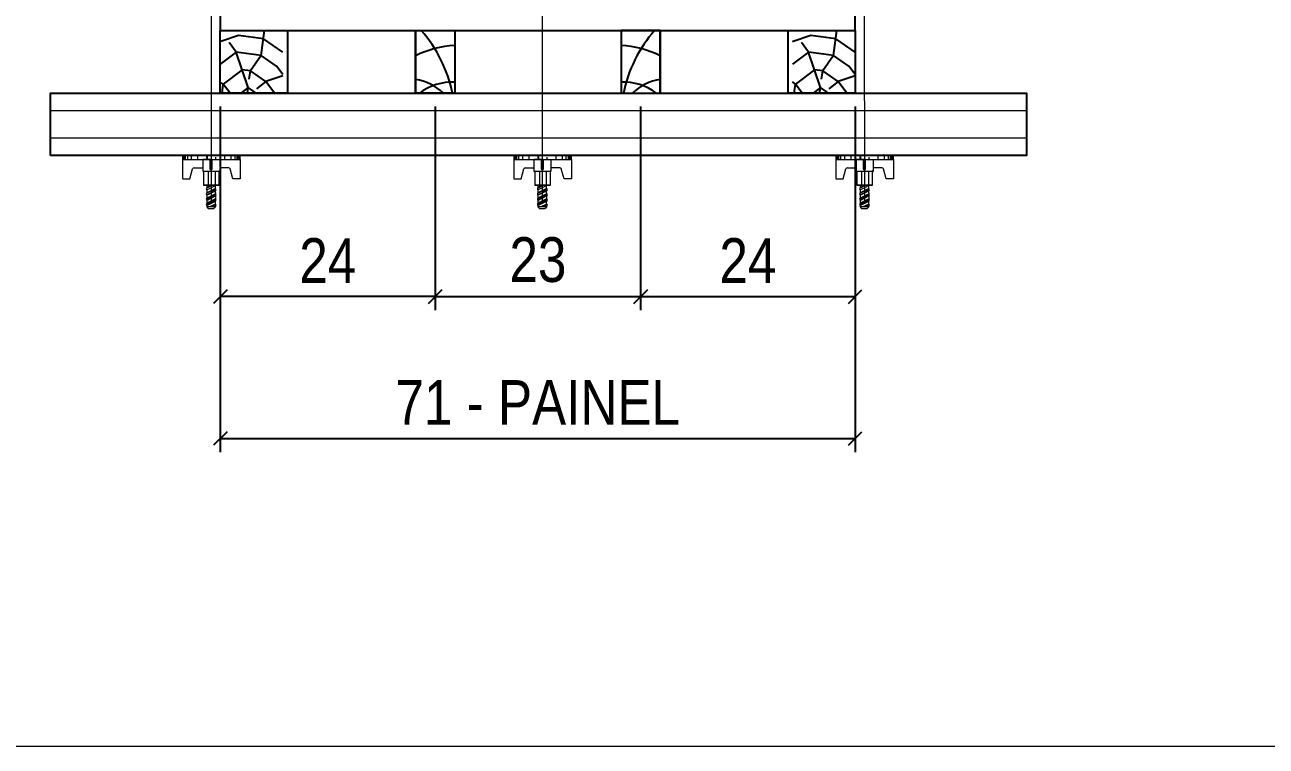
# Model space of a CAD drawing. Extents: x 2282 to 12463, y 760 to 16806.
# Drawn here: x 6195.7 to 6473.5, y 14933.6 to 15095 of the extents above; entities that cross this region are included whole.
import ezdxf

# ---------------------------------------------------------------- set-up
doc = ezdxf.new("R2010")
doc.units = 0
for name, color, linetype in [('1-2 PONTALETE', 7, 'Continuous'), ('COTA', 241, 'Continuous'), ('GRAVATA', 2, 'Continuous'), ('Painéis', 200, 'Continuous'), ('PONTALETE', 7, 'Continuous')]:
    doc.layers.add(name, color=color, linetype=linetype)
doc.layers.add('CARIMBO', color=255, linetype='Continuous', lineweight=9)
doc.layers.add('Hachura', color=251, linetype='Continuous', lineweight=9)
doc.styles.add('COTA TECNICA 2X', font='techl___.ttf', dxfattribs={"height": 10})
doc.dimstyles.new('SECAO PILAR', dxfattribs={"dimtxt": 10, "dimasz": 3, "dimexe": 3, "dimexo": 3, "dimgap": 3, "dimtad": 1, "dimdec": 1, "dimlfac": 0.5, "dimzin": 12, "dimdsep": 46, "dimtxsty": 'COTA TECNICA 2X', "dimblk1": 'OBLIQUE', "dimblk2": 'OBLIQUE', "dimsah": 1, "dimcen": 0.9, "dimclrd": 256, "dimclre": 256, "dimclrt": 256, "dimadec": 1, "dimazin": 3, "dimtfac": 1, "dimtdec": 1, "dimtmove": 0, "dimatfit": 3, "dimfxl": 1, "dimtolj": 1, "dimtzin": 12, "dimarcsym": 0})

# ---------------------------------------------------------------- blocks, each defined once
blk = doc.blocks.new('_Oblique')
at = {"color": 0, "linetype": 'ByBlock', "lineweight": -2}
blk.add_line((-0.5, -0.5), (0.5, 0.5), dxfattribs=at)
blk = doc.blocks.new('*D76')
at = {"layer": 'COTA', "lineweight": -2, "transparency": 16777216}
for p, q in [((6239.46, 15076.73), (6239.46, 14999.44)), ((6381.49, 15076.73), (6381.49, 14999.44)), ((6239.46, 15002.44), (6381.49, 15002.44))]:
    blk.add_line(p, q, dxfattribs=at)
at = {"layer": 'Defpoints', "color": 0, "transparency": 16777216}
for p in [(6239.46, 15079.73), (6381.49, 15079.73), (6381.49, 15002.44)]:
    blk.add_point(p, dxfattribs=at)
at = {"layer": 'COTA', "lineweight": -2, "transparency": 16777216, "xscale": 3, "yscale": 3, "zscale": 3, "rotation": 180}
blk.add_blockref('_Oblique', (6239.46, 15002.44), dxfattribs=at)
at = {"layer": 'COTA', "lineweight": -2, "transparency": 16777216, "xscale": 3, "yscale": 3, "zscale": 3}
blk.add_blockref('_Oblique', (6381.49, 15002.44), dxfattribs=at)
at = {"layer": 'COTA', "transparency": 16777216, "insert": (6310.48, 15010.52), "char_height": 10, "attachment_point": 5, "style": 'COTA TECNICA 2X'}
blk.add_mtext('\\A1;71 - PAINEL', dxfattribs=at)
blk = doc.blocks.new('C')
at = {"layer": 'Hachura', "color": 0}
for p, q in [((0, 3.22), (0, -3.22)), ((0.45, 3.22), (0, 3.22)), ((0.46, 3.16), (0, 3.16)), ((0.46, 3.05), (0, 3.05)), ((0.46, 2.88), (0, 2.88)), ((0.45, -3.23), (0.45, 3.22)), ((0.45, 3.22), (2.58, 3.22)), ((2.58, 3.22), (2.58, 2.39)), ((0, 2.75), (0, -1.16)), ((0.46, 2.65), (0, 2.65)), ((0.46, 2.23), (0, 2.23)), ((0.46, 1.51), (0, 1.51)), ((1.35, 1.94), (1.35, 0.96)), ((2.58, 2.39), (1.47, 2.09)), ((0.39, 0.49), (0.17, 0.49)), ((1.74, 0.97), (0.45, 0.97)), ((1.45, 0.1), (0.45, 0.1)), ((1.74, -0.97), (1.74, 0.97)), ((1.74, 0.97), (1.74, 0.84)), ((1.74, 0.97), (1.74, 0.84)), ((1.74, 0.84), (3.35, 0.84)), ((3.35, 0.45), (1.74, 0.45)), ((3.32, 0.84), (3.32, -0.84)), ((3.35, 0.84), (3.35, -0.84)), ((3.68, 0.45), (3.35, 0.45)), ((3.84, -0.52), (3.35, 0.45)), ((3.35, 0.06), (3.67, -0.57)), ((3.68, 0.45), (4.16, -0.52)), ((3.72, 0.5), (4.25, -0.57)), ((4.37, -0.55), (3.83, 0.53)), ((4.15, 0.45), (3.93, 0.45)), ((4.42, -0.52), (3.93, 0.45)), ((4.15, 0.45), (4.26, 0.45)), ((4.26, 0.45), (4.74, -0.52)), ((4.3, 0.5), (4.83, -0.57)), ((4.95, -0.55), (4.41, 0.53)), ((4.51, 0.45), (4.84, 0.45)), ((5, -0.52), (4.51, 0.45)), ((4.84, 0.45), (5.32, -0.52)), ((4.88, 0.5), (5.41, -0.57)), ((5.53, -0.55), (4.99, 0.53)), ((5.58, -0.52), (5.09, 0.45)), ((5.42, 0.45), (5.09, 0.45)), ((5.58, -0.52), (5.09, 0.45)), ((5.42, 0.45), (5.74, -0.19)), ((5.46, 0.5), (5.74, -0.07)), ((5.74, 0.19), (5.57, 0.53)), ((5.74, 0.32), (5.68, 0.45)), ((5.68, 0.45), (5.74, 0.45)), ((5.74, 0.45), (5.9, 0.29)), ((5.74, 0.45), (5.74, -0.52)), ((5.9, -0.36), (5.9, 0.29)), ((0.45, 0), (0, 0)), ((0.08, -0.48), (0.29, -0.48)), ((0.29, -0.48), (0.4, -0.48)), ((0.45, 0), (0.45, -0.97)), ((0.45, -0.16), (1.45, -0.16)), ((0.45, -0.65), (0.45, -0.32)), ((0.45, -3.23), (0.45, -0.65)), ((0.45, -0.97), (1.74, -0.97)), ((1.35, -1.94), (1.35, -0.97)), ((3.35, -0.32), (1.74, -0.32)), ((3.35, -0.84), (1.74, -0.84)), ((3.35, -0.07), (3.58, -0.52)), ((3.35, -0.52), (3.58, -0.52)), ((3.84, -0.52), (4.16, -0.52)), ((4.42, -0.52), (4.74, -0.52)), ((4.63, -0.52), (4.74, -0.52)), ((5, -0.52), (5.32, -0.52)), ((5.58, -0.52), (5.74, -0.52)), ((5.74, -0.52), (5.9, -0.36)), ((5.74, -0.52), (5.74, -0.52)), ((0.46, -1.52), (0, -1.52)), ((0.46, -2.23), (0, -2.23)), ((0.46, -2.65), (0, -2.65)), ((2.58, -2.39), (1.47, -2.1)), ((2.58, -3.23), (2.58, -2.39)), ((0.46, -2.88), (0, -2.88)), ((0.46, -3.05), (0, -3.05)), ((0.46, -3.16), (0, -3.16)), ((0, -3.22), (2.57, -3.22))]:
    blk.add_line(p, q, dxfattribs=at)
for centre, radius, start, end in [((1.52, 1.94), 0.161, 104.7436, 180), ((1.44, -0.03), 0.129, 272.695, 87.305), ((3.81, 0.39), 0.143, 25.5688, 154.4312), ((4.39, 0.39), 0.143, 25.5688, 154.4312), ((4.97, 0.39), 0.143, 25.5688, 154.4312), ((5.55, 0.39), 0.143, 25.5688, 154.4312), ((0.17, -0.37), 0.174, 221.744, 317.8592), ((3.71, -0.4), 0.174, 222.1408, 318.256), ((4.29, -0.4), 0.174, 222.1408, 318.256), ((4.87, -0.4), 0.174, 222.1408, 318.256), ((5.45, -0.4), 0.174, 222.1408, 318.256), ((5.61, -0.4), 0.174, 317.8592, 318.256), ((1.52, -1.94), 0.161, 180, 255.2564)]:
    blk.add_arc(centre, radius, start, end, dxfattribs=at)
blk = doc.blocks.new('*D81')
at = {"layer": 'COTA', "lineweight": -2, "transparency": 16777216}
for p, q in [((6239.46, 15076.73), (6239.46, 15031.19)), ((6287.54, 15076.73), (6287.54, 15031.19)), ((6287.54, 15034.19), (6239.46, 15034.19))]:
    blk.add_line(p, q, dxfattribs=at)
at = {"layer": 'Defpoints', "color": 0, "transparency": 16777216}
for p in [(6239.46, 15079.73), (6287.54, 15079.73), (6239.46, 15034.19)]:
    blk.add_point(p, dxfattribs=at)
at = {"layer": 'COTA', "lineweight": -2, "transparency": 16777216, "xscale": 3, "yscale": 3, "zscale": 3, "rotation": 180}
blk.add_blockref('_Oblique', (6239.46, 15034.19), dxfattribs=at)
at = {"layer": 'COTA', "lineweight": -2, "transparency": 16777216, "xscale": 3, "yscale": 3, "zscale": 3}
blk.add_blockref('_Oblique', (6287.54, 15034.19), dxfattribs=at)
at = {"layer": 'COTA', "transparency": 16777216, "insert": (6263.5, 15042.27), "char_height": 10, "attachment_point": 5, "style": 'COTA TECNICA 2X'}
blk.add_mtext('\\A1;24', dxfattribs=at)
blk = doc.blocks.new('*D82')
at = {"layer": 'COTA', "lineweight": -2, "transparency": 16777216}
for p, q in [((6287.54, 15076.73), (6287.54, 15031.19)), ((6333.51, 15076.73), (6333.51, 15031.19)), ((6287.54, 15034.19), (6333.51, 15034.19))]:
    blk.add_line(p, q, dxfattribs=at)
at = {"layer": 'Defpoints', "color": 0, "transparency": 16777216}
for p in [(6287.54, 15079.73), (6333.51, 15079.73), (6333.51, 15034.19)]:
    blk.add_point(p, dxfattribs=at)
at = {"layer": 'COTA', "lineweight": -2, "transparency": 16777216, "xscale": 3, "yscale": 3, "zscale": 3, "rotation": 180}
blk.add_blockref('_Oblique', (6287.54, 15034.19), dxfattribs=at)
at = {"layer": 'COTA', "lineweight": -2, "transparency": 16777216, "xscale": 3, "yscale": 3, "zscale": 3}
blk.add_blockref('_Oblique', (6333.51, 15034.19), dxfattribs=at)
at = {"layer": 'COTA', "transparency": 16777216, "insert": (6310.53, 15042.41), "char_height": 10, "attachment_point": 5, "style": 'COTA TECNICA 2X'}
blk.add_mtext('\\A1;23', dxfattribs=at)
blk = doc.blocks.new('*D83')
at = {"layer": 'COTA', "lineweight": -2, "transparency": 16777216}
for p, q in [((6333.51, 15076.73), (6333.51, 15031.19)), ((6381.49, 15076.73), (6381.49, 15031.19)), ((6333.51, 15034.19), (6381.49, 15034.19))]:
    blk.add_line(p, q, dxfattribs=at)
at = {"layer": 'Defpoints', "color": 0, "transparency": 16777216}
for p in [(6333.51, 15079.73), (6381.49, 15079.73), (6381.49, 15034.19)]:
    blk.add_point(p, dxfattribs=at)
at = {"layer": 'COTA', "lineweight": -2, "transparency": 16777216, "xscale": 3, "yscale": 3, "zscale": 3, "rotation": 180}
blk.add_blockref('_Oblique', (6333.51, 15034.19), dxfattribs=at)
at = {"layer": 'COTA', "lineweight": -2, "transparency": 16777216, "xscale": 3, "yscale": 3, "zscale": 3}
blk.add_blockref('_Oblique', (6381.49, 15034.19), dxfattribs=at)
at = {"layer": 'COTA', "transparency": 16777216, "insert": (6357.5, 15042.27), "char_height": 10, "attachment_point": 5, "style": 'COTA TECNICA 2X'}
blk.add_mtext('\\A1;24', dxfattribs=at)

msp = doc.modelspace()

# ---------------------------------------------------------------- hatches: boundary and pattern name
at = {"layer": 'PONTALETE'}
h = msp.add_hatch(dxfattribs=at)
h.set_pattern_fill('TRONCO', color=1, scale=37.5, angle=82, style=0, pattern_type=2)
h.set_pattern_definition([(82, (-5395.02, 16442.376), (-31.91606, 42.35404), [11.25, -26.25]), (82, (-5396.875, 16442.637), (-31.91606, 42.35404), [11.25, -26.25]), (82, (-5400.328, 16445.015), (-31.91606, 42.35404), [7.5, -30]), (82, (-5403.78, 16447.394), (-31.91606, 42.35404), [5.625, -31.875]), (82, (-5407.494, 16447.916), (-31.91606, 42.35404), [3.75, -33.75]), (82, (-5412.512, 16439.154), (-31.91606, 42.35404), [1.875, -9.375, 1.875, -24.375]), (82, (-5413.586, 16444.985), (-31.91606, 42.35404), [1.875, -15, 5.625, -15]), (82, (-5414.4, 16452.673), (-31.91606, 42.35404), [1.875, -1.875, 1.875, -31.875]), (82, (-5416.517, 16451.077), (-31.91606, 42.35404), [1.875, -35.625]), (82, (-5420.49, 16449.743), (-31.91606, 42.35404), [5.625, -31.875]), (82, (-5424.204, 16450.264), (-31.91606, 42.35404), [7.5, -30]), (82, (-5428.18, 16448.93), (-31.91606, 42.35404), [9.375, -11.25, 1.875, -15]), (172, (-5407.985, 16430.944), (-42.35404, -31.91606), [1.875, -3.75, 9.375, -22.5]), (172, (-5411.438, 16433.323), (-42.35404, -31.91606), [1.875, -1.875, 5.625, -28.125]), (172, (-5426.03, 16437.267), (-42.35404, -31.91606), [3.75, -33.75]), (172, (-5410.916, 16437.036), (-42.35404, -31.91606), [7.5, -11.25, 1.875, -16.875]), (172, (-5431.08, 16441.764), (-42.35404, -31.91606), [1.875, -35.625]), (172, (-5412.25, 16441.01), (-42.35404, -31.91606), [5.625, -31.875]), (172, (-5413.586, 16444.985), (-42.35404, -31.91606), [3.75, -33.75]), (172, (-5413.064, 16448.7), (-42.35404, -31.91606), [1.875, -5.625, 5.625, -24.375]), (172, (-5414.66, 16450.816), (-42.35404, -31.91606), [1.875, -35.625]), (172, (-5406.97, 16451.63), (-42.35404, -31.91606), [5.25, -32.25]), (172, (-5399.284, 16452.442), (-42.35404, -31.91606), [3.75, -33.75]), (172, (-5413.616, 16458.243), (-42.35404, -31.91606), [1.875, -35.625]), (172, (-5411.237, 16461.696), (-42.35404, -31.91606), [5.625, -31.875]), (172, (-5410.715, 16465.41), (-42.35404, -31.91606), [5.625, -31.875]), (127, (-5396.644, 16457.752), (-37.13505, 5.21899), [2.651625, -2.651625, 2.651625, -45.078134]), (127, (-5406.972, 16451.63), (-37.13505, 5.21899), [5.30325, -47.72976]), (127, (-5427.627, 16439.385), (-37.13505, 5.21899), [5.30325, -47.72976]), (127, (-5417.3, 16445.507), (-37.13505, 5.21899), [5.30325, -47.72976]), (127, (-5409.611, 16446.32), (-37.13505, 5.21899), [5.30325, -47.72976]), (127, (-5400.62, 16456.417), (-37.13505, 5.21899), [5.30325, -47.72976]), (127, (-5402.997, 16452.964), (-37.13505, 5.21899), [7.95495, -45.07806]), (127, (-5421.274, 16444.172), (-37.13505, 5.21899), [2.65162, -50.38138]), (127, (-5425.248, 16442.837), (-37.13505, 5.21899), [2.65162, -50.38138]), (127, (-5423.16, 16457.691), (-37.13505, 5.21899), [2.65162, -50.38138]), (127, (-5406.68, 16440.228), (-37.13505, 5.21899), [2.65162, -50.38138]), (127, (-5416.808, 16462.48), (-37.13505, 5.21899), [2.65162, -50.38138]), (127, (-5414.92, 16448.96), (-37.13505, 5.21899), [2.65162, -50.38138]), (127, (-5418.112, 16453.195), (-37.13505, 5.21899), [2.65162, -50.38138]), (217, (-5410.946, 16450.295), (-5.21899, -37.13505), [2.651625, -2.651625, 7.95495, -39.77481]), (217, (-5410.163, 16455.865), (-5.21899, -37.13505), [2.65162, -50.38138]), (217, (-5397.166, 16454.038), (-5.21899, -37.13505), [2.65162, -50.38138]), (217, (-5407.494, 16447.916), (-5.21899, -37.13505), [2.65162, -50.38138]), (217, (-5414.138, 16454.53), (-5.21899, -37.13505), [2.65162, -50.38138]), (217, (-5406.16, 16443.941), (-5.21899, -37.13505), [2.65162, -50.38138]), (217, (-5404.07, 16458.795), (-5.21899, -37.13505), [2.65162, -50.38138]), (217, (-5396.584, 16431.235), (-5.21899, -37.13505), [2.65162, -50.38138]), (217, (-5398.18, 16433.353), (-5.21899, -37.13505), [5.30325, -47.72976]), (217, (-5399.776, 16435.47), (-5.21899, -37.13505), [5.30325, -47.72976]), (217, (-5399.254, 16439.184), (-5.21899, -37.13505), [5.30325, -47.72976]), (217, (-5402.706, 16441.563), (-5.21899, -37.13505), [5.30325, -47.72976]), (217, (-5415.473, 16458.504), (-5.21899, -37.13505), [5.30325, -47.72976]), (217, (-5395.861, 16463.322), (-5.21899, -37.13505), [5.30325, -47.72976]), (217, (-5425.308, 16469.354), (-5.21899, -37.13505), [5.30325, -47.72976]), (217, (-5421.595, 16468.832), (-5.21899, -37.13505), [5.30325, -47.72976]), (217, (-5420.26, 16464.858), (-5.21899, -37.13505), [5.30325, -47.72976]), (217, (-5423.913, 16438.863), (-5.21899, -37.13505), [7.95495, -45.07806]), (217, (-5416.808, 16462.48), (-5.21899, -37.13505), [7.95495, -45.07806]), (108.56505, (-5430.819, 16443.62), (5.218991, 37.135053), [4.1925, -79.66005]), (108.56505, (-5412.251, 16441.01), (5.218991, 37.135053), [4.1925, -79.66005]), (108.56505, (-5422.87, 16446.29), (5.218991, 37.135053), [4.1925, -79.66005]), (108.56505, (-5395.31, 16453.777), (5.218991, 37.135053), [4.1925, -79.66005]), (108.56505, (-5399.284, 16452.442), (5.218991, 37.135053), [4.1925, -79.66005]), (108.56505, (-5408.277, 16442.346), (5.218991, 37.135053), [4.1925, -79.66005]), (108.56505, (-5426.844, 16444.955), (5.218991, 37.135053), [4.1925, -79.66005]), (108.56505, (-5414.138, 16454.53), (5.218991, 37.135053), [8.385, -75.46755]), (145.43495, (-5419.708, 16455.313), (-37.135053, 5.218991), [4.1925, -79.66005]), (145.43495, (-5407.785, 16459.317), (-37.135053, 5.218991), [4.1925, -79.66005]), (145.43495, (-5417.821, 16441.794), (-37.135053, 5.218991), [4.1925, -79.66005]), (145.43495, (-5420.722, 16434.628), (-37.135053, 5.218991), [4.1925, -79.66005]), (145.43495, (-5410.163, 16455.865), (-37.135053, 5.218991), [4.1925, -79.66005]), (145.43495, (-5410.685, 16452.151), (-37.135053, 5.218991), [4.1925, -79.66005]), (145.43495, (-5418.343, 16438.08), (-37.135053, 5.218991), [8.385, -75.46755]), (145.43495, (-5401.432, 16464.105), (-37.135053, 5.218991), [8.385, -75.46755]), (145.43495, (-5403.81, 16460.652), (-37.135053, 5.218991), [8.385, -75.46755]), (198.56505, (-5402.415, 16430.161), (-37.135053, 5.218991), [4.1925, -79.66005]), (198.56505, (-5422.84, 16433.032), (-37.135053, 5.218991), [4.1925, -79.66005]), (198.56505, (-5395.801, 16436.805), (-37.135053, 5.218991), [4.1925, -79.66005]), (198.56505, (-5429.745, 16437.789), (-37.135053, 5.218991), [4.1925, -79.66005]), (198.56505, (-5406.942, 16438.371), (-37.135053, 5.218991), [4.1925, -79.66005]), (198.56505, (-5409.611, 16446.32), (-37.135053, 5.218991), [4.1925, -79.66005]), (198.56505, (-5416.517, 16451.077), (-37.135053, 5.218991), [4.1925, -79.66005]), (198.56505, (-5404.011, 16432.279), (-37.135057, 5.219004), [4.1925, -79.66005]), (198.56505, (-5408.277, 16442.346), (-37.135053, 5.218991), [4.1925, -79.66005]), (198.56505, (-5402.997, 16452.964), (-37.135053, 5.218991), [4.1925, -79.66005]), (198.56505, (-5406.189, 16457.2), (-37.135053, 5.218991), [4.1925, -79.66005]), (198.56505, (-5416.286, 16466.192), (-37.135053, 5.218991), [4.1925, -79.66005]), (198.56505, (-5431.34, 16439.907), (-37.135053, 5.218991), [4.1925, -79.66005]), (198.56505, (-5430.267, 16434.076), (-37.135053, 5.218991), [8.385, -75.46755]), (198.56505, (-5403.489, 16435.993), (-37.135053, 5.218991), [8.385, -75.46755]), (235.43495, (-5398.702, 16429.64), (-5.218991, -37.135053), [4.1925, -79.66005]), (235.43495, (-5392.409, 16460.943), (-5.218991, -37.135053), [4.1925, -79.66005]), (235.43495, (-5411.237, 16461.696), (-5.218991, -37.135053), [4.1925, -79.66005]), (235.43495, (-5400.328, 16445.015), (-5.218991, -37.135053), [4.1925, -79.66005]), (235.43495, (-5396.875, 16442.637), (-5.218991, -37.135053), [4.1925, -79.66005]), (235.43495, (-5403.78, 16447.394), (-5.218991, -37.135053), [4.1925, -79.66005]), (235.43495, (-5424.496, 16461.666), (-5.218991, -37.135053), [4.1925, -79.66005]), (235.43495, (-5425.83, 16465.64), (-5.218991, -37.135053), [8.385, -75.46755])])
h.paths.add_polyline_path([(6239.46, 15079.73), (6253.46, 15079.73), (6253.46, 15093.73), (6239.46, 15093.73)])
h = msp.add_hatch(dxfattribs=at)
h.set_pattern_fill('TRONCO', color=1, scale=37.5, angle=82, style=0, pattern_type=2)
h.set_pattern_definition([(82, (-5266.98, 16442.376), (-31.91606, 42.35404), [11.25, -26.25]), (82, (-5268.84, 16442.637), (-31.91606, 42.35404), [11.25, -26.25]), (82, (-5272.29, 16445.015), (-31.91606, 42.35404), [7.5, -30]), (82, (-5275.743, 16447.394), (-31.91606, 42.35404), [5.625, -31.875]), (82, (-5279.457, 16447.916), (-31.91606, 42.35404), [3.75, -33.75]), (82, (-5284.475, 16439.154), (-31.91606, 42.35404), [1.875, -9.375, 1.875, -24.375]), (82, (-5285.55, 16444.985), (-31.91606, 42.35404), [1.875, -15, 5.625, -15]), (82, (-5286.362, 16452.673), (-31.91606, 42.35404), [1.875, -1.875, 1.875, -31.875]), (82, (-5288.48, 16451.077), (-31.91606, 42.35404), [1.875, -35.625]), (82, (-5292.454, 16449.743), (-31.91606, 42.35404), [5.625, -31.875]), (82, (-5296.168, 16450.264), (-31.91606, 42.35404), [7.5, -30]), (82, (-5300.142, 16448.93), (-31.91606, 42.35404), [9.375, -11.25, 1.875, -15]), (172, (-5279.95, 16430.944), (-42.35404, -31.91606), [1.875, -3.75, 9.375, -22.5]), (172, (-5283.4, 16433.323), (-42.35404, -31.91606), [1.875, -1.875, 5.625, -28.125]), (172, (-5297.994, 16437.267), (-42.35404, -31.91606), [3.75, -33.75]), (172, (-5282.88, 16437.036), (-42.35404, -31.91606), [7.5, -11.25, 1.875, -16.875]), (172, (-5303.043, 16441.764), (-42.35404, -31.91606), [1.875, -35.625]), (172, (-5284.214, 16441.01), (-42.35404, -31.91606), [5.625, -31.875]), (172, (-5285.55, 16444.985), (-42.35404, -31.91606), [3.75, -33.75]), (172, (-5285.027, 16448.7), (-42.35404, -31.91606), [1.875, -5.625, 5.625, -24.375]), (172, (-5286.623, 16450.816), (-42.35404, -31.91606), [1.875, -35.625]), (172, (-5278.935, 16451.63), (-42.35404, -31.91606), [5.25, -32.25]), (172, (-5271.247, 16452.442), (-42.35404, -31.91606), [3.75, -33.75]), (172, (-5285.58, 16458.243), (-42.35404, -31.91606), [1.875, -35.625]), (172, (-5283.2, 16461.696), (-42.35404, -31.91606), [5.625, -31.875]), (172, (-5282.68, 16465.41), (-42.35404, -31.91606), [5.625, -31.875]), (127, (-5268.607, 16457.752), (-37.13505, 5.21899), [2.651625, -2.651625, 2.651625, -45.078134]), (127, (-5278.935, 16451.63), (-37.13505, 5.21899), [5.30325, -47.72976]), (127, (-5299.59, 16439.385), (-37.13505, 5.21899), [5.30325, -47.72976]), (127, (-5289.263, 16445.507), (-37.13505, 5.21899), [5.30325, -47.72976]), (127, (-5281.575, 16446.32), (-37.13505, 5.21899), [5.30325, -47.72976]), (127, (-5272.582, 16456.417), (-37.13505, 5.21899), [5.30325, -47.72976]), (127, (-5274.96, 16452.964), (-37.13505, 5.21899), [7.95495, -45.07806]), (127, (-5293.237, 16444.172), (-37.13505, 5.21899), [2.65162, -50.38138]), (127, (-5297.211, 16442.837), (-37.13505, 5.21899), [2.65162, -50.38138]), (127, (-5295.124, 16457.691), (-37.13505, 5.21899), [2.65162, -50.38138]), (127, (-5278.644, 16440.228), (-37.13505, 5.21899), [2.65162, -50.38138]), (127, (-5288.77, 16462.48), (-37.13505, 5.21899), [2.65162, -50.38138]), (127, (-5286.884, 16448.96), (-37.13505, 5.21899), [2.65162, -50.38138]), (127, (-5290.076, 16453.195), (-37.13505, 5.21899), [2.65162, -50.38138]), (217, (-5282.91, 16450.295), (-5.21899, -37.13505), [2.651625, -2.651625, 7.95495, -39.77481]), (217, (-5282.127, 16455.865), (-5.21899, -37.13505), [2.65162, -50.38138]), (217, (-5269.13, 16454.038), (-5.21899, -37.13505), [2.65162, -50.38138]), (217, (-5279.457, 16447.916), (-5.21899, -37.13505), [2.65162, -50.38138]), (217, (-5286.1, 16454.53), (-5.21899, -37.13505), [2.65162, -50.38138]), (217, (-5278.122, 16443.941), (-5.21899, -37.13505), [2.65162, -50.38138]), (217, (-5276.034, 16458.795), (-5.21899, -37.13505), [2.65162, -50.38138]), (217, (-5268.547, 16431.235), (-5.21899, -37.13505), [2.65162, -50.38138]), (217, (-5270.143, 16433.353), (-5.21899, -37.13505), [5.30325, -47.72976]), (217, (-5271.74, 16435.47), (-5.21899, -37.13505), [5.30325, -47.72976]), (217, (-5271.217, 16439.184), (-5.21899, -37.13505), [5.30325, -47.72976]), (217, (-5274.67, 16441.563), (-5.21899, -37.13505), [5.30325, -47.72976]), (217, (-5287.436, 16458.504), (-5.21899, -37.13505), [5.30325, -47.72976]), (217, (-5267.825, 16463.322), (-5.21899, -37.13505), [5.30325, -47.72976]), (217, (-5297.272, 16469.354), (-5.21899, -37.13505), [5.30325, -47.72976]), (217, (-5293.558, 16468.832), (-5.21899, -37.13505), [5.30325, -47.72976]), (217, (-5292.223, 16464.858), (-5.21899, -37.13505), [5.30325, -47.72976]), (217, (-5295.877, 16438.863), (-5.21899, -37.13505), [7.95495, -45.07806]), (217, (-5288.77, 16462.48), (-5.21899, -37.13505), [7.95495, -45.07806]), (108.56505, (-5302.782, 16443.62), (5.218991, 37.135053), [4.1925, -79.66005]), (108.56505, (-5284.214, 16441.01), (5.218991, 37.135053), [4.1925, -79.66005]), (108.56505, (-5294.833, 16446.29), (5.218991, 37.135053), [4.1925, -79.66005]), (108.56505, (-5267.273, 16453.777), (5.218991, 37.135053), [4.1925, -79.66005]), (108.56505, (-5271.247, 16452.442), (5.218991, 37.135053), [4.1925, -79.66005]), (108.56505, (-5280.24, 16442.346), (5.218991, 37.135053), [4.1925, -79.66005]), (108.56505, (-5298.807, 16444.955), (5.218991, 37.135053), [4.1925, -79.66005]), (108.56505, (-5286.101, 16454.53), (5.218991, 37.135053), [8.385, -75.46755]), (145.43495, (-5291.671, 16455.313), (-37.135053, 5.218991), [4.1925, -79.66005]), (145.43495, (-5279.748, 16459.317), (-37.135053, 5.218991), [4.1925, -79.66005]), (145.43495, (-5289.784, 16441.794), (-37.135053, 5.218991), [4.1925, -79.66005]), (145.43495, (-5292.685, 16434.628), (-37.135053, 5.218991), [4.1925, -79.66005]), (145.43495, (-5282.127, 16455.865), (-37.135053, 5.218991), [4.1925, -79.66005]), (145.43495, (-5282.648, 16452.151), (-37.135053, 5.218991), [4.1925, -79.66005]), (145.43495, (-5290.306, 16438.08), (-37.135053, 5.218991), [8.385, -75.46755]), (145.43495, (-5273.395, 16464.105), (-37.135053, 5.218991), [8.385, -75.46755]), (145.43495, (-5275.773, 16460.652), (-37.135053, 5.218991), [8.385, -75.46755]), (198.56505, (-5274.378, 16430.161), (-37.135053, 5.218991), [4.1925, -79.66005]), (198.56505, (-5294.803, 16433.032), (-37.135053, 5.218991), [4.1925, -79.66005]), (198.56505, (-5267.764, 16436.805), (-37.135053, 5.218991), [4.1925, -79.66005]), (198.56505, (-5301.708, 16437.789), (-37.135053, 5.218991), [4.1925, -79.66005]), (198.56505, (-5278.905, 16438.371), (-37.135053, 5.218991), [4.1925, -79.66005]), (198.56505, (-5281.575, 16446.32), (-37.135053, 5.218991), [4.1925, -79.66005]), (198.56505, (-5288.48, 16451.077), (-37.135053, 5.218991), [4.1925, -79.66005]), (198.56505, (-5275.974, 16432.279), (-37.135057, 5.219004), [4.1925, -79.66005]), (198.56505, (-5280.24, 16442.346), (-37.135053, 5.218991), [4.1925, -79.66005]), (198.56505, (-5274.96, 16452.964), (-37.135053, 5.218991), [4.1925, -79.66005]), (198.56505, (-5278.152, 16457.2), (-37.135053, 5.218991), [4.1925, -79.66005]), (198.56505, (-5288.249, 16466.192), (-37.135053, 5.218991), [4.1925, -79.66005]), (198.56505, (-5303.304, 16439.907), (-37.135053, 5.218991), [4.1925, -79.66005]), (198.56505, (-5302.23, 16434.076), (-37.135053, 5.218991), [8.385, -75.46755]), (198.56505, (-5275.452, 16435.993), (-37.135053, 5.218991), [8.385, -75.46755]), (235.43495, (-5270.665, 16429.64), (-5.218991, -37.135053), [4.1925, -79.66005]), (235.43495, (-5264.372, 16460.943), (-5.218991, -37.135053), [4.1925, -79.66005]), (235.43495, (-5283.2, 16461.696), (-5.218991, -37.135053), [4.1925, -79.66005]), (235.43495, (-5272.29, 16445.015), (-5.218991, -37.135053), [4.1925, -79.66005]), (235.43495, (-5268.838, 16442.637), (-5.218991, -37.135053), [4.1925, -79.66005]), (235.43495, (-5275.743, 16447.394), (-5.218991, -37.135053), [4.1925, -79.66005]), (235.43495, (-5296.459, 16461.666), (-5.218991, -37.135053), [4.1925, -79.66005]), (235.43495, (-5297.794, 16465.64), (-5.218991, -37.135053), [8.385, -75.46755])])
h.paths.add_polyline_path([(6367.49, 15079.73), (6381.49, 15079.73), (6381.49, 15093.73), (6367.49, 15093.73)])

# ---------------------------------------------------------------- linework, layer by layer
at = {"layer": '1-2 PONTALETE', "color": 1}
for centre, radius, start, end in [((6293.35, 15067.11), 23.32, 93.5441, 115.9137), ((6327.7, 15067.11), 23.32, 64.0863, 86.4559), ((6281.31, 15071.2), 11.74, 46.6479, 80.9173), ((6291.37, 15069.85), 12.32, 87.4574, 126.7023), ((6329.68, 15069.85), 12.32, 53.2977, 92.5426), ((6339.74, 15071.2), 11.74, 99.0827, 133.3521)]:
    msp.add_arc(centre, radius, start, end, dxfattribs=at)
at = {"layer": 'CARIMBO', "color": 3}
msp.add_line((4558.39, 14933.65), (9611.68, 14933.65), dxfattribs=at)
at = {"layer": 'GRAVATA', "color": 1}
msp.add_lwpolyline([(6201.5, 15065.73), (6201.5, 15079.73), (6419.85, 15079.73), (6419.85, 15065.73)], close=True, dxfattribs=at)
at = {"layer": 'Hachura'}
for p, q in [((6237.46, 15054.93), (6237.45, 15196.76)), ((6311.57, 15054.93), (6311.57, 15196.76)), ((6383.63, 15054.93), (6383.62, 15196.76)), ((6419.85, 15075.73), (6201.5, 15075.73)), ((6201.5, 15069.73), (6419.85, 15069.73))]:
    msp.add_line(p, q, dxfattribs=at)
at = {"layer": 'Painéis'}
msp.add_lwpolyline([(6381.49, 15093.73), (6381.49, 15097.75), (6239.46, 15097.75), (6239.46, 15093.73)], close=True, dxfattribs=at)
at = {"layer": 'PONTALETE', "color": 1}
for p, q in [((6283.16, 15093.73), (6283.16, 15079.73)), ((6291.91, 15093.73), (6291.91, 15079.73)), ((6329.14, 15093.73), (6329.14, 15079.73)), ((6337.89, 15093.73), (6337.89, 15079.73))]:
    msp.add_line(p, q, dxfattribs=at)
for points in [[(6239.46, 15093.73), (6254.46, 15093.73), (6254.46, 15079.73), (6239.46, 15079.73)], [(6283.16, 15093.73), (6291.91, 15093.73), (6291.91, 15079.73), (6283.16, 15079.73)], [(6337.89, 15093.73), (6329.14, 15093.73), (6329.14, 15079.73), (6337.89, 15079.73)], [(6366.49, 15093.73), (6381.49, 15093.73), (6381.49, 15079.73), (6366.49, 15079.73)]]:
    msp.add_lwpolyline(points, close=True, dxfattribs=at)
for centre, start, end in [((6261.61, 15073.59), 11.6357, 41.4455), ((6359.44, 15073.59), 138.5545, 168.3643)]:
    msp.add_arc(centre, 30.42, start, end, dxfattribs=at)

# ---------------------------------------------------------------- block references
at = {"layer": 'Hachura', "linetype": 'Continuous', "xscale": 2, "yscale": 2, "zscale": 2, "rotation": 270}
for p in [(6237.46, 15065.73), (6311.58, 15065.73), (6383.63, 15065.73)]:
    msp.add_blockref('C', p, dxfattribs=at)

# ---------------------------------------------------------------- dimensions: what is measured, and where the dimension line sits
at = {"layer": 'COTA'}
dim = msp.add_linear_dim(base=(6381.49, 15002.44), p1=(6239.46, 15079.73), p2=(6381.49, 15079.73), text='<> - PAINEL', dimstyle='SECAO PILAR', dxfattribs=at)
dim.commit()
dim.dimension.update_dxf_attribs({"geometry": '*D76', "text_midpoint": (6310.48, 15010.52)})
for base, p1, p2, picture, middle in [((6239.46, 15034.19), (6287.54, 15079.73), (6239.46, 15079.73), '*D81', (6263.5, 15042.27)), ((6333.51, 15034.19), (6287.54, 15079.73), (6333.51, 15079.73), '*D82', (6310.53, 15042.41)), ((6381.49, 15034.19), (6333.51, 15079.73), (6381.49, 15079.73), '*D83', (6357.5, 15042.27))]:
    dim = msp.add_linear_dim(base=base, p1=p1, p2=p2, dimstyle='SECAO PILAR', dxfattribs=at)
    dim.commit()
    dim.dimension.update_dxf_attribs({"geometry": picture, "text_midpoint": middle})

doc.saveas('drawing.dxf')
